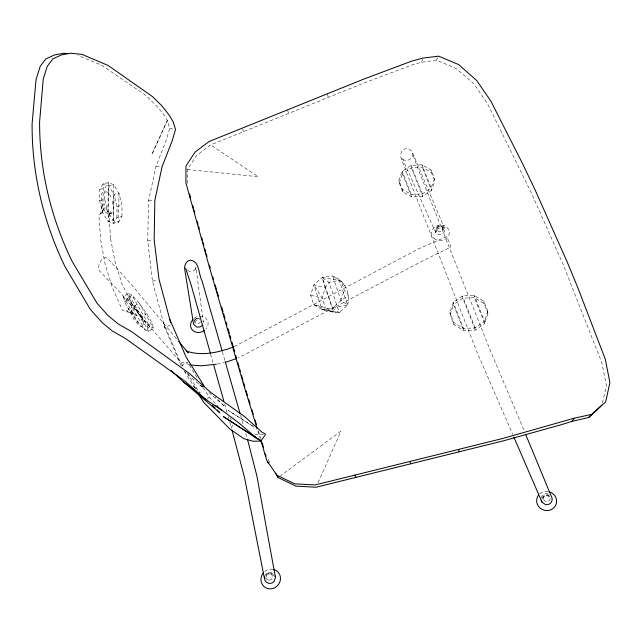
<?xml version="1.0" encoding="UTF-8"?>
<svg xmlns="http://www.w3.org/2000/svg" width="642" height="642" viewBox="0 0 642 642"><rect width="100%" height="100%" fill="white"/><g stroke="black" fill="none" stroke-linecap="round" stroke-linejoin="round"><path stroke-width="0.48" stroke-dasharray="3.21 2.41" d="M187.424 183.355L187.424 169.472L196.532 155.436L210.632 144.899L364.287 82.858L412.18 64.906L421.625 62.282L436.367 60.131L455.916 68.325L474.061 83.917L488.016 104.662L531.632 193.451L563.243 264.785L601.714 362.377L606.457 385.529L602.373 403.048M121.94 216.394L122.052 205.408L118.939 193.346L113.746 184.647L108.37 182.633L103.298 183.708L99.783 189.326L99.574 200.529L102.808 212.911L108.177 221.586L113.57 223.239L118.618 222.212L121.94 216.394L116.932 217.413L113.57 223.239L113.947 194.39L108.715 185.707L103.298 183.708L102.808 212.911L107.928 211.852L113.273 220.543L118.618 222.212L118.939 193.346L113.947 194.39L117.061 206.443L116.932 217.413M104.702 199.453L104.887 188.25L108.37 182.633L107.928 211.852L104.702 199.453L99.574 200.529M180.924 365.274L164.825 327.757L152.491 281.316L147.732 240.991L148.559 200.737L156.062 166.198L166.342 139.836L169.705 128.44L167.273 120.592L163.469 114.148L156.383 105.786L145.87 95.433L101.58 65.179L77.939 55.445M347.635 304.886C350.845 293.025 344.393 279.88 332.548 275.948L322.212 277.529L313.85 284.855L310.608 295.168L313.721 304.597L322.083 309.532L333.543 312.237L339.353 312.646L347.635 304.886L339.185 280.402L332.548 275.948L341.006 300.617L347.635 304.886L332.532 308.032L322.083 309.532L313.85 284.855L325.269 287.752L333.543 312.237L313.721 304.597L325.293 307.582L333.543 312.237M265.764 578.683C265.274 574.269 271.863 571.781 274.006 575.906M109.1 213.866L111.523 213.457L108.313 217.189L109.75 213.176L108.955 216.306L110.713 239.667L110.585 238.688L114.958 261.575L121.972 283.788L132.188 304.838C136.168 311.474 143.238 317.244 143.977 325.309L141.681 326.906L140.558 326.738L138.584 325.085L133.367 318.512L128.272 308.505L136.722 315.679L126.49 310.68L135.061 314.275L123.24 310.688L122.357 309.95L112.414 287.776L105.224 264.665L100.642 239.899L98.916 215.712L104.983 207.23L100.85 214.115L101.99 204.325L104.429 203.899A11.331 4.253 75 0 0 112.823 212.085L110.408 212.494L111.05 209.685M421.625 62.282L422.789 58.101M325.269 287.752L322.212 277.529L329.049 282.384L339.353 312.646L332.532 308.032L341.006 300.617L348.51 295.408L344.224 290.176L340.966 280.755L339.185 280.402L329.049 282.384L325.269 287.752L322.156 298.241L325.293 307.582M341.006 300.617L344.224 290.176M487.84 311.137L484.558 321.353L484.686 323.528L475.369 330.108L463.62 330.518L453.982 324.611L450.154 314.708L449.906 312.518L453.292 302.398L462.553 295.914L474.205 295.472L483.859 301.258L487.84 311.137L487.96 313.336L484.686 323.528L474.374 297.711L474.205 295.472L484.558 321.353L475.208 327.958L463.412 328.375L453.75 322.453L449.906 312.518M450.154 314.708L453.525 304.613L453.292 302.398L463.412 328.375L463.62 330.518L453.525 304.613L462.762 298.145L474.374 297.711L483.988 303.489L487.96 313.336M434.522 178.693L431.239 187.897L431.536 190.393L422.669 196.412L411.618 196.934L402.67 191.749L399.252 182.906L398.851 180.41L402.213 171.286L411.049 165.347L422.003 164.809L430.967 169.881L434.522 178.693L434.811 181.204L431.536 190.393L422.332 167.345L422.003 164.809L431.239 187.897L422.34 193.94L411.249 194.462L402.277 189.27L398.851 180.41M399.252 182.906L402.606 173.805L402.213 171.286L411.249 194.462L411.618 196.934L402.606 173.805L411.41 167.883L422.332 167.345L431.263 172.417L434.811 181.204M541.198 497.927L542.065 495.953A5.433 5.28 -7.9 0 1 547.803 493.762L549.801 494.645M318.135 482.72L340.918 431.175L280.562 475.77M542.378 497.799C543.124 494.846 546.92 493.746 549.311 495.455M542.329 498.842C543.228 495.183 548.533 494.653 550.443 497.751M264.648 576.179L265.708 574.269A5.449 5.256 -24.6 0 1 271.63 572.544L273.508 573.587M436.367 60.131L437.764 57.756M194.245 320.88L196.259 318.641L199.261 318.207M194.935 322.204L196.958 319.965L199.951 319.531M231.12 427.596L233.552 424.611M207.125 399.123L209.204 397.197L203.474 387.977M266.213 574.574C268.035 572.263 272.007 572.343 273.42 575.047M124.516 301.748L129.315 298.394L128.24 293.49L123.489 296.813L124.516 301.748L130.053 311.563L137.958 322.412L145.084 329.988L148.655 331.392L153.398 328.086L152.114 322.982L146.617 313.376L138.969 302.839L131.963 295.248L128.24 293.49L142.781 319.05L149.867 326.65L153.398 328.086L138.969 302.839L134.29 306.106L127.26 298.538L123.489 296.813L137.958 322.412L142.781 319.05L134.884 308.192L129.315 298.394M130.053 311.563L134.884 308.192M181.317 366.189L187.344 361.976L197.23 377.913M141.946 316.634L134.29 306.106L148.655 331.392L147.419 326.256L141.946 316.634L146.617 313.376M147.419 326.256L152.114 322.982M170.371 324.908L164.825 327.757L163.389 322.573L179.985 361.221L183.644 367.136M234.258 346.56L418.584 248.823L446.375 236.713L448.565 240.405L450.885 247.018L424.338 260.034L238.246 357.947M152.491 281.316L157.105 279.687M217.341 363.998L224.106 362.545M99.783 189.326L104.887 188.25M117.061 206.443L122.052 205.408M147.732 240.991L153.253 239.851M148.559 200.737L154.842 200.344M263.501 434.682L257.779 434.851L254.039 433.848M156.062 166.198L162.073 166.711M187.424 169.472L258.236 176.743L210.632 144.899M322.083 309.532L339.353 312.646M169.705 128.44L175.515 129.556M310.608 295.168L322.156 298.241L313.85 284.855M189.719 364.744L180.29 361.743L119.918 292.262L99.157 270.555C97.424 265.547 100.321 259.095 105.505 257.554L107.254 258.044L128.994 281.726L177.465 339.915M187.625 270.459C190.505 272.665 195.016 271.084 196.243 267.746L195.561 269.367L195.874 267.289L203.394 322.22L202.912 320.502M252.547 425.847L228.303 410.471L257.129 429.081M203 387.126L199.084 384.438L184.639 371.405M203.097 387.206L199.084 384.438L203.634 388.169M208.939 392.535L224.917 406.675L215.255 396.917M345.268 286.051L339.185 280.402L322.212 277.529L332.532 308.032M444.224 227.541L441.223 225.719A4.935 4.342 -23.4 0 0 436.127 227.782C434.112 230.277 435.645 234.258 438.847 234.675A4.863 4.309 -23.4 0 0 443.967 232.605L444.874 229.178L412.742 153.109C411.273 149.474 406.787 147.275 403.296 149.586C396.299 156.086 405.752 166.077 406.803 173.171L476.757 351.551L512.709 434.393M209.204 397.197L218.184 406.306M229.924 418.215L231.313 419.619M196.428 388.98L192.977 385.473L196.556 389.373M199.189 391.789L200.569 393.185M187.312 373.05L199.341 392.487M184.439 371.237L194.309 387.206M111.058 197.166L109.22 193.916L107.262 191.966L103.057 192.038L101.717 193.354L101.043 196.155L101.99 204.325A11.331 4.269 75 0 0 110.408 212.494M268.139 459.52L270.041 462.954M435.846 232.821L402.807 159.537L401.579 157.876C404.901 163.188 413.793 159.497 412.453 153.406L418.399 169.745L488.747 346.672L524.185 430.838M242.596 128.994L243.495 131.634M258.517 431.296L260.596 437.972M257.843 430.75L260.219 438.406M222.413 351.904L225.165 361.502M240.581 415.27L243.334 424.876M245.814 433.511L247.186 438.317M287.552 109.846L288.563 113.433M210.592 354.023L213.305 363.645M224.676 404.027L227.116 412.678M228.199 416.53L228.737 418.448M229.82 422.3L231.449 428.07M327.396 93.772L328.231 97.415M112.51 201.219L113.457 209.276M402.277 189.27L402.67 191.749M430.967 169.881L431.263 172.417M453.75 322.453L453.982 324.611M483.859 301.258L483.988 303.489M194.67 319.684A5 4.398 -10.7 0 1 198.145 318.103M200.368 321.698A3.025 2.64 -26.8 0 1 196.243 323.616A3.025 2.64 -26.8 0 1 195.168 319.772A3.025 2.64 -26.8 0 1 199.574 318.865M199.734 316.265A9.02 7.897 -26.9 0 1 207.446 320.47A9.02 7.897 -26.9 0 1 205.857 329.161M194.085 318.4A9.02 7.897 -26.9 0 1 198.884 316.354M264.697 571.565A10.103 9.542 -49.2 0 1 272.842 569.253M539.745 493.81A10.055 9.534 18 0 1 547.867 491.507M108.61 191.95L108.177 221.586L113.273 220.543L113.746 184.647L108.715 185.707L108.61 191.95M436.255 229.05L436.335 231.906C435.838 227.437 443.333 226.361 444.176 230.751C444.842 226.088 437.643 224.764 436.255 229.05M132.188 304.838L131.241 307.502L132.188 304.838M167.273 120.592L151.761 154.666L167.345 120.6M131.963 295.248L127.26 298.538L145.084 329.988L149.867 326.65L131.963 295.248M422.34 193.94L411.049 165.347L411.41 167.883L422.669 196.412L422.34 193.94M475.208 327.958L462.553 295.914L462.762 298.145L475.369 330.108L475.208 327.958M269.038 580.127A3.387 3.194 -48.9 0 0 272.152 575.168A3.387 3.194 -48.9 0 0 266.478 575.176A3.387 3.194 -48.9 0 0 269.038 580.127M437.9 230.984A2.977 2.592 -7.1 0 0 442.876 229.651A2.977 2.592 -7.1 0 0 439.216 226.586A2.977 2.592 -7.1 0 0 437.9 230.984M543.718 499.604A3.371 3.194 17.6 0 0 549.512 500.287A3.371 3.194 17.6 0 0 547.072 495.167A3.371 3.194 17.6 0 0 543.718 499.604M434.193 238.551A8.892 7.76 -7.1 0 0 449.023 234.563A8.892 7.76 -7.1 0 0 438.085 225.414A8.892 7.76 -7.1 0 0 434.193 238.551"/><path stroke-width="0.96" d="M247.467 439.272L256.848 475.794L275.442 577.367L274.126 581.411A5.537 5.361 -26.5 0 1 268.187 583.153C265.692 582.246 263.886 579.549 264.56 576.893M275.763 473.258L278.147 477.552L295.866 486.122L316.137 487.238L503.296 440.861L561.124 424.747L572.03 421.369L574.125 418.223L592.004 414.307L605.655 401.9L609.9 382.616L605.358 359.384L578.41 289.157L567.151 261.848L535.348 190.441L522.508 163.541L490.953 101.259L476.709 80.507L458.701 64.625L438.695 56.167L422.789 58.101L411.707 61.134L363.613 79.159L209.284 141.433L195.112 152.01L185.963 166.085L185.947 183.002L209.589 267.85L243.559 384.365L256.944 427.885M198.988 394.766L203.658 402.333L229.908 429.081L243.888 438.703L253.221 441.255L260.821 441.078L265.411 434.626L265.082 433.799L262.072 432.267L244.867 416.778L210.833 392.511L189.807 373.78L131.233 331.4L118.297 324.009L107.904 315.447L97.078 303.273L72.185 261.471A463.652 377.632 -0.5 0 1 39.595 121.9L43.263 78.95L47.291 66.262L52.869 58.879L61.688 54.843L70.676 53.222L82.032 54.385L108.121 65.468L152.379 96.501L161.599 105.505L169.255 115.231L173.107 121.691L175.515 129.556L172.12 140.967L162.073 166.711L154.842 200.344L154.176 239.667L158.951 279.029L170.644 322.565M572.03 421.369L588.666 417.493L592.004 414.307M588.666 417.493L601.923 404.99M233.399 346.985C218.545 352.498 201.548 356.495 186.14 350.941M226.04 362.136L236.368 358.597M574.125 418.223L503.2 438.342L315.11 484.959L294.734 483.835L276.935 475.241L266.863 460.635L260.812 440.316M216.378 364.207L201.403 365.82L190.674 365.033M67.562 53.623L63.735 53.27L54.706 54.891L45.839 58.92L40.245 66.286L36.032 79.632L32.1 123.649A472.592 385.481 -1.1 0 0 64.954 266.542L90.361 309.412L102.03 322.485L112.422 331.071L125.383 338.446L185.233 381.364L205.946 399.597L221.755 410.118L239.659 423.551L257.402 438.831L260.451 440.316L260.821 441.078M260.451 440.316L223.32 416.562L257.402 438.831M193.073 389.036L183.508 382.014L171.278 370.627M215.383 405.439L221.755 410.118M205.946 399.597L183.508 382.014L219.893 412.814L217.132 410.013M212.301 405.102L215.062 407.911M513.897 437.138L541.968 502.116L545.467 504.564A5.521 5.377 -5.4 0 0 551.229 502.365L552.08 500.367L552.12 498.248L525.718 434.522M186.991 351.375L188.258 352.891L178.741 341.448M204.397 386.484L186.06 356.976L169.777 319.291M264.977 453.709L266.229 456.093M276.935 475.241L278.147 477.552M189.422 195.457L190.513 197.913M185.65 268.316L191.099 284.791L210.327 353.06M541.166 500.078L541.968 502.116M355.018 475.064L355.853 477.399M262.072 442.739L263.557 447.506M246.014 390.737L247.467 395.44M248.623 399.204L250.067 403.914M251.808 409.564L253.253 414.267M254.994 419.916L256.439 424.627M212.662 276.55L213.497 279.398M215.182 285.096L216.587 289.839M217.14 291.741L218.545 296.484M221.626 306.932L223.031 311.683M223.593 313.577L224.989 318.328M226.112 322.123L226.955 324.972M228.079 328.768L229.451 333.543M230.005 335.453L230.823 338.31M231.931 342.13L233.303 346.897M233.857 348.807L234.675 351.672M235.783 355.483L236.601 358.348M237.709 362.16L239.081 366.935M239.635 368.845L240.453 371.702M241.561 375.522L242.933 380.289M243.478 382.199L244.859 386.965M222.14 350.941L202.037 280.851C198.547 274.664 199.766 261.358 190.586 260.195C186.621 260.419 184.687 264.464 184.527 267.995L193.37 322.974L193.852 324.692L196.693 326.922A4.927 4.366 -10.6 0 0 202.11 325.518M225.165 361.502L240.028 413.352M275.041 575.97L275.442 577.367M213.577 364.6L223.865 401.146M231.987 429.988L244.602 477.905L264.384 578.33M189.55 193.956L190.345 196.821M192.736 205.368L193.531 208.217M194.061 210.119L194.855 212.967M197.238 221.506L198.033 224.355M198.563 226.257L199.357 229.098M201.732 237.644L202.527 240.485M203.057 242.387L203.843 245.228M204.902 249.024L205.697 251.873M206.226 253.775L207.013 256.615M209.396 265.154L210.183 268.003M267.65 461.277L268.115 463.002M410.029 461.438L410.583 463.837M458.717 449.368L459.03 451.832M204.573 330.357A9.02 7.897 -26.9 0 1 192.793 330.469A9.02 7.897 -26.9 0 1 192.809 319.588M273.757 569.454A10.103 9.542 -49.2 0 1 279.527 582.767A10.103 9.542 -49.2 0 1 265.347 587.542A10.103 9.542 -49.2 0 1 263.308 572.969M548.822 491.7A10.055 9.534 18 0 1 556.02 504.58A10.055 9.534 18 0 1 541.96 509.315A10.055 9.534 18 0 1 538.469 495.191"/></g></svg>
